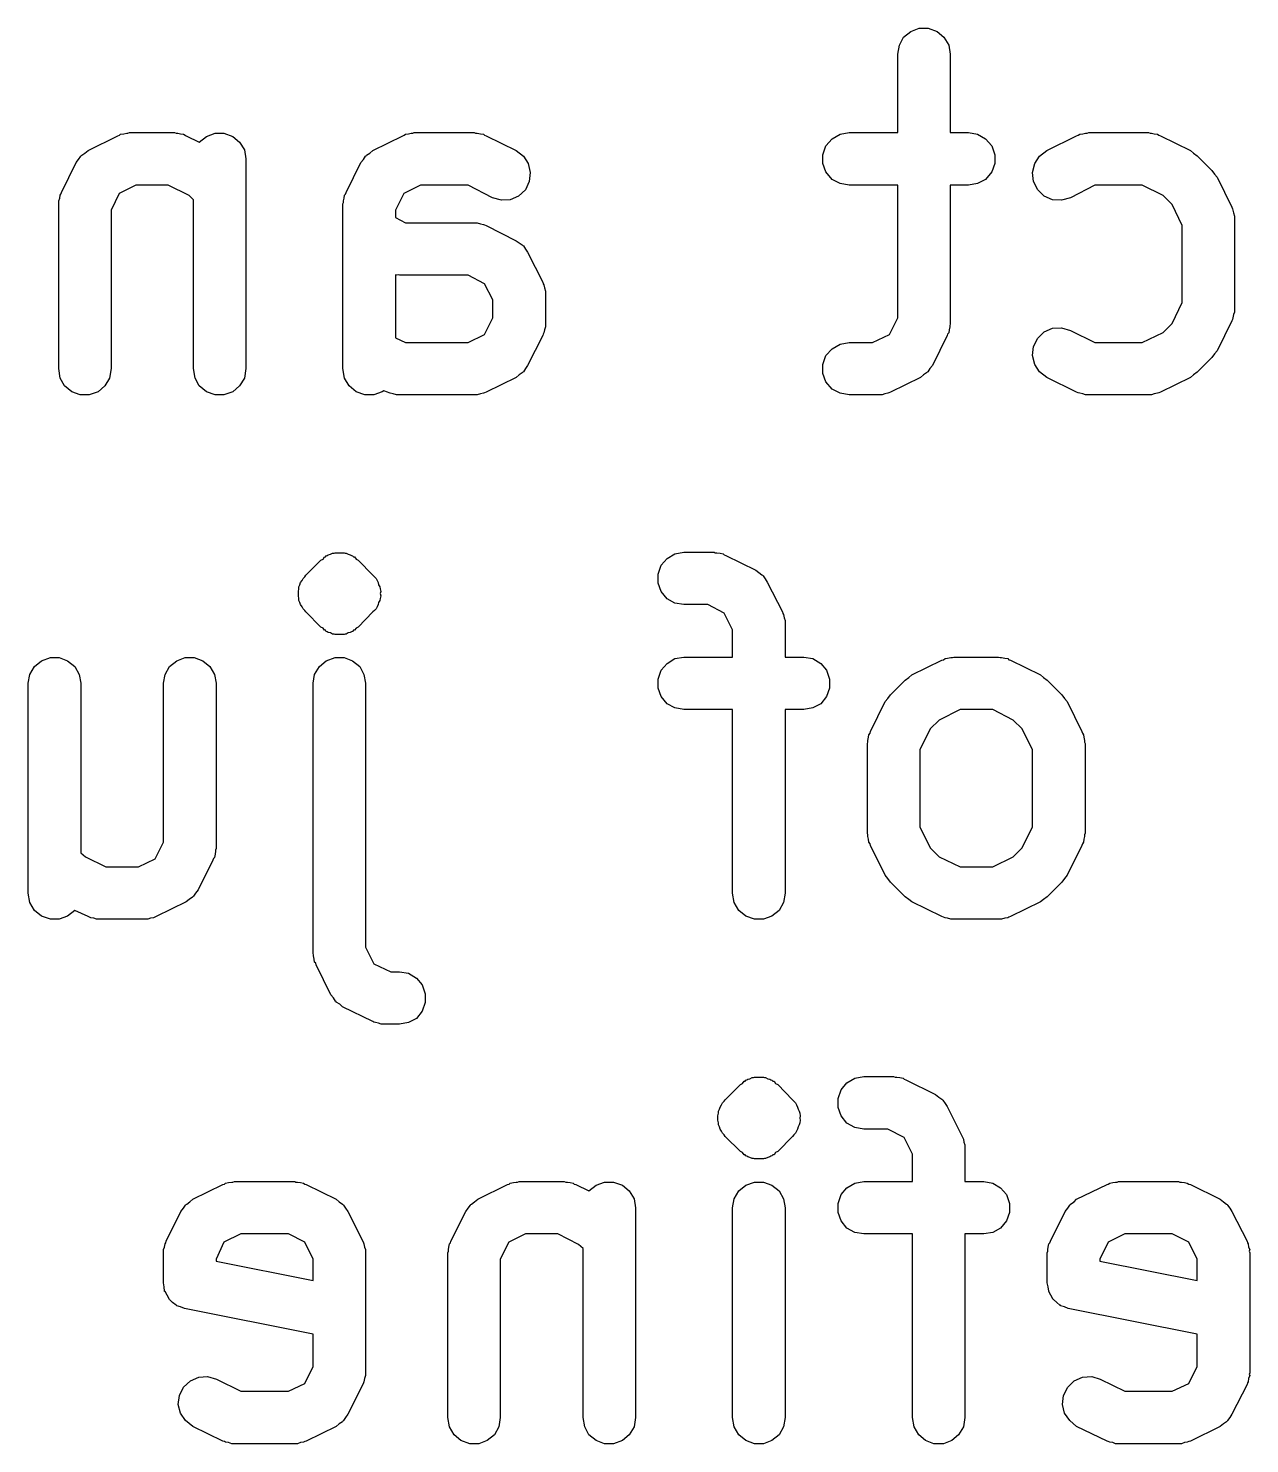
# Model space of a CAD drawing. Extents: x 105.7 to 188.1, y -135.5 to -88.6.
# Drawn here: x 181.711 to 184.04, y -116.891 to -114.192 of the extents above; entities that cross this region are included whole.
import ezdxf

# ---------------------------------------------------------------- set-up
doc = ezdxf.new("R2010")
doc.units = 0
doc.header["$MEASUREMENT"] = 0
doc.layers.add('BLACK', color=7, linetype='CONTINUOUS')

msp = doc.modelspace()

# ---------------------------------------------------------------- linework, layer by layer
at = {"layer": 'BLACK', "linetype": 'CONTINUOUS'}
for p, q in [((183.394, -114.198), (183.41, -114.192)), ((183.41, -114.192), (183.427, -114.192)), ((183.427, -114.192), (183.444, -114.198)), ((183.372, -114.224), (183.38, -114.209)), ((183.38, -114.209), (183.394, -114.198)), ((183.444, -114.198), (183.457, -114.209)), ((183.457, -114.209), (183.466, -114.224)), ((183.369, -114.241), (183.372, -114.224)), ((183.369, -114.391), (183.369, -114.241)), ((183.466, -114.224), (183.469, -114.241)), ((183.469, -114.241), (183.469, -114.391)), ((181.825, -114.425), (181.882, -114.397)), ((181.882, -114.397), (181.885, -114.396)), ((181.885, -114.396), (181.887, -114.394)), ((181.887, -114.394), (181.893, -114.393)), ((181.893, -114.393), (181.899, -114.392)), ((181.899, -114.392), (181.901, -114.392)), ((181.901, -114.392), (181.904, -114.391)), ((181.904, -114.391), (181.99, -114.391)), ((181.99, -114.391), (181.993, -114.392)), ((181.993, -114.392), (181.996, -114.392)), ((181.996, -114.392), (182.001, -114.393)), ((182.001, -114.393), (182.007, -114.394)), ((182.007, -114.394), (182.01, -114.396)), ((182.01, -114.396), (182.012, -114.397)), ((182.012, -114.397), (182.037, -114.409)), ((182.037, -114.409), (182.051, -114.398)), ((182.051, -114.398), (182.067, -114.392)), ((182.067, -114.392), (182.084, -114.392)), ((182.084, -114.392), (182.101, -114.398)), ((182.101, -114.398), (182.114, -114.409)), ((182.114, -114.409), (182.123, -114.424)), ((182.368, -114.425), (182.425, -114.397)), ((182.425, -114.397), (182.428, -114.396)), ((182.428, -114.396), (182.43, -114.394)), ((182.43, -114.394), (182.436, -114.393)), ((182.436, -114.393), (182.441, -114.392)), ((182.441, -114.392), (182.444, -114.392)), ((182.444, -114.392), (182.447, -114.391)), ((182.447, -114.391), (182.561, -114.391)), ((182.561, -114.391), (182.564, -114.392)), ((182.564, -114.392), (182.567, -114.392)), ((182.567, -114.392), (182.573, -114.393)), ((182.573, -114.393), (182.579, -114.394)), ((182.579, -114.394), (182.581, -114.396)), ((182.581, -114.396), (182.584, -114.397)), ((182.584, -114.397), (182.641, -114.425)), ((183.232, -114.416), (183.244, -114.403)), ((183.244, -114.403), (183.259, -114.394)), ((183.259, -114.394), (183.276, -114.391)), ((183.276, -114.391), (183.369, -114.391)), ((183.469, -114.391), (183.504, -114.391)), ((183.504, -114.391), (183.521, -114.394)), ((183.521, -114.394), (183.536, -114.403)), ((183.536, -114.403), (183.548, -114.416)), ((183.653, -114.425), (183.71, -114.397)), ((183.71, -114.397), (183.713, -114.396)), ((183.713, -114.396), (183.716, -114.394)), ((183.716, -114.394), (183.722, -114.393)), ((183.722, -114.393), (183.727, -114.392)), ((183.727, -114.392), (183.73, -114.392)), ((183.73, -114.392), (183.733, -114.391)), ((183.733, -114.391), (183.847, -114.391)), ((183.847, -114.391), (183.85, -114.392)), ((183.85, -114.392), (183.853, -114.392)), ((183.853, -114.392), (183.858, -114.393)), ((183.858, -114.393), (183.864, -114.394)), ((183.864, -114.394), (183.867, -114.396)), ((183.867, -114.396), (183.87, -114.397)), ((183.87, -114.397), (183.927, -114.425)), ((181.807, -114.442), (181.811, -114.436)), ((181.811, -114.436), (181.812, -114.435)), ((181.812, -114.435), (181.813, -114.434)), ((181.813, -114.434), (181.819, -114.43)), ((181.819, -114.43), (181.825, -114.425)), ((182.123, -114.424), (182.126, -114.441)), ((182.35, -114.442), (182.354, -114.436)), ((182.354, -114.436), (182.355, -114.435)), ((182.355, -114.435), (182.356, -114.434)), ((182.356, -114.434), (182.362, -114.43)), ((182.362, -114.43), (182.368, -114.425)), ((182.641, -114.425), (182.655, -114.436)), ((182.655, -114.436), (182.664, -114.45)), ((183.226, -114.433), (183.232, -114.416)), ((183.226, -114.45), (183.226, -114.433)), ((183.548, -114.416), (183.554, -114.433)), ((183.554, -114.433), (183.554, -114.45)), ((183.63, -114.45), (183.639, -114.436)), ((183.639, -114.436), (183.653, -114.425)), ((183.927, -114.425), (183.933, -114.43)), ((183.933, -114.43), (183.94, -114.435)), ((183.94, -114.435), (183.968, -114.463)), ((181.774, -114.505), (181.802, -114.448)), ((181.802, -114.448), (181.807, -114.442)), ((182.126, -114.441), (182.126, -114.841)), ((182.317, -114.505), (182.345, -114.448)), ((182.345, -114.448), (182.35, -114.442)), ((182.664, -114.45), (182.668, -114.467)), ((183.232, -114.466), (183.226, -114.45)), ((183.554, -114.45), (183.548, -114.466)), ((183.626, -114.467), (183.63, -114.45)), ((183.968, -114.463), (183.973, -114.47)), ((181.916, -114.491), (181.884, -114.507)), ((181.978, -114.491), (181.916, -114.491)), ((182.018, -114.511), (181.978, -114.491)), ((182.459, -114.491), (182.427, -114.507)), ((182.55, -114.491), (182.459, -114.491)), ((182.596, -114.515), (182.55, -114.491)), ((182.666, -114.484), (182.659, -114.5)), ((182.668, -114.467), (182.666, -114.484)), ((183.244, -114.48), (183.232, -114.466)), ((183.259, -114.488), (183.244, -114.48)), ((183.276, -114.491), (183.259, -114.488)), ((183.369, -114.491), (183.276, -114.491)), ((183.369, -114.744), (183.369, -114.491)), ((183.504, -114.491), (183.469, -114.491)), ((183.469, -114.491), (183.469, -114.756)), ((183.521, -114.488), (183.504, -114.491)), ((183.536, -114.48), (183.521, -114.488)), ((183.548, -114.466), (183.536, -114.48)), ((183.628, -114.484), (183.626, -114.467)), ((183.636, -114.5), (183.628, -114.484)), ((183.745, -114.491), (183.698, -114.515)), ((183.835, -114.491), (183.745, -114.491)), ((183.875, -114.511), (183.835, -114.491)), ((183.973, -114.47), (183.978, -114.476)), ((183.978, -114.476), (184.006, -114.533)), ((181.769, -114.521), (181.771, -114.516)), ((181.771, -114.516), (181.772, -114.51)), ((181.772, -114.51), (181.773, -114.508)), ((181.773, -114.508), (181.774, -114.505)), ((181.884, -114.507), (181.869, -114.539)), ((182.026, -114.519), (182.018, -114.511)), ((182.312, -114.521), (182.313, -114.516)), ((182.313, -114.516), (182.314, -114.51)), ((182.314, -114.51), (182.316, -114.508)), ((182.316, -114.508), (182.317, -114.505)), ((182.427, -114.507), (182.411, -114.539)), ((182.613, -114.52), (182.596, -114.515)), ((182.646, -114.512), (182.63, -114.519)), ((182.659, -114.5), (182.646, -114.512)), ((183.648, -114.512), (183.636, -114.5)), ((183.664, -114.519), (183.648, -114.512)), ((183.698, -114.515), (183.681, -114.52)), ((183.892, -114.528), (183.875, -114.511)), ((181.769, -114.524), (181.769, -114.521)), ((181.769, -114.527), (181.769, -114.524)), ((181.769, -114.841), (181.769, -114.527)), ((181.869, -114.539), (181.869, -114.841)), ((182.026, -114.841), (182.026, -114.519)), ((182.311, -114.527), (182.312, -114.524)), ((182.311, -114.841), (182.311, -114.527)), ((182.312, -114.524), (182.312, -114.521)), ((182.411, -114.539), (182.411, -114.553)), ((182.63, -114.519), (182.613, -114.52)), ((183.681, -114.52), (183.664, -114.519)), ((183.911, -114.568), (183.892, -114.528)), ((184.006, -114.533), (184.007, -114.536)), ((184.007, -114.536), (184.008, -114.539)), ((184.008, -114.539), (184.009, -114.544)), ((184.009, -114.544), (184.011, -114.55)), ((182.411, -114.553), (182.43, -114.563)), ((182.43, -114.563), (182.561, -114.563)), ((182.561, -114.563), (182.564, -114.563)), ((182.564, -114.563), (182.567, -114.563)), ((182.567, -114.563), (182.573, -114.565)), ((182.573, -114.565), (182.579, -114.566)), ((182.579, -114.566), (182.581, -114.567)), ((182.581, -114.567), (182.584, -114.568)), ((182.584, -114.568), (182.641, -114.597)), ((183.911, -114.715), (183.911, -114.568)), ((184.011, -114.55), (184.011, -114.553)), ((184.011, -114.553), (184.011, -114.556)), ((184.011, -114.556), (184.011, -114.727)), ((182.641, -114.597), (182.647, -114.601)), ((182.647, -114.601), (182.653, -114.605)), ((182.653, -114.605), (182.654, -114.606)), ((182.654, -114.606), (182.655, -114.607)), ((182.655, -114.607), (182.659, -114.613)), ((182.659, -114.613), (182.663, -114.619)), ((182.663, -114.619), (182.692, -114.676)), ((182.413, -114.663), (182.411, -114.662)), ((182.411, -114.662), (182.411, -114.782)), ((182.416, -114.662), (182.413, -114.663)), ((182.419, -114.663), (182.416, -114.662)), ((182.55, -114.663), (182.419, -114.663)), ((182.581, -114.679), (182.55, -114.663)), ((182.597, -114.71), (182.581, -114.679)), ((182.692, -114.676), (182.693, -114.679)), ((182.693, -114.679), (182.694, -114.681)), ((182.694, -114.681), (182.695, -114.687)), ((182.695, -114.687), (182.697, -114.693)), ((182.697, -114.693), (182.697, -114.696)), ((182.697, -114.696), (182.697, -114.699)), ((182.697, -114.699), (182.697, -114.756)), ((182.597, -114.744), (182.597, -114.71)), ((183.892, -114.755), (183.911, -114.715)), ((184.011, -114.733), (184.009, -114.738)), ((184.011, -114.727), (184.011, -114.73)), ((184.011, -114.73), (184.011, -114.733)), ((182.581, -114.776), (182.597, -114.744)), ((182.697, -114.761), (182.695, -114.767)), ((182.697, -114.756), (182.697, -114.759)), ((182.697, -114.759), (182.697, -114.761)), ((183.353, -114.776), (183.369, -114.744)), ((183.468, -114.761), (183.467, -114.767)), ((183.469, -114.756), (183.468, -114.759)), ((183.468, -114.759), (183.468, -114.761)), ((183.875, -114.772), (183.892, -114.755)), ((184.006, -114.75), (183.978, -114.807)), ((184.007, -114.747), (184.006, -114.75)), ((184.008, -114.744), (184.007, -114.747)), ((184.009, -114.738), (184.008, -114.744)), ((182.411, -114.782), (182.43, -114.791)), ((182.55, -114.791), (182.581, -114.776)), ((182.692, -114.778), (182.663, -114.835)), ((182.693, -114.775), (182.692, -114.778)), ((182.694, -114.773), (182.693, -114.775)), ((182.695, -114.767), (182.694, -114.773)), ((183.321, -114.791), (183.353, -114.776)), ((183.463, -114.778), (183.435, -114.835)), ((183.464, -114.775), (183.463, -114.778)), ((183.466, -114.773), (183.464, -114.775)), ((183.467, -114.767), (183.466, -114.773)), ((183.628, -114.799), (183.636, -114.783)), ((183.636, -114.783), (183.648, -114.771)), ((183.648, -114.771), (183.664, -114.764)), ((183.664, -114.764), (183.681, -114.763)), ((183.681, -114.763), (183.698, -114.768)), ((183.698, -114.768), (183.745, -114.791)), ((183.835, -114.791), (183.875, -114.772)), ((182.43, -114.791), (182.55, -114.791)), ((183.232, -114.816), (183.244, -114.803)), ((183.244, -114.803), (183.259, -114.794)), ((183.259, -114.794), (183.276, -114.791)), ((183.276, -114.791), (183.321, -114.791)), ((183.626, -114.816), (183.628, -114.799)), ((183.745, -114.791), (183.835, -114.791)), ((183.973, -114.813), (183.968, -114.82)), ((183.978, -114.807), (183.973, -114.813)), ((181.772, -114.859), (181.769, -114.841)), ((181.869, -114.841), (181.866, -114.859)), ((182.029, -114.859), (182.026, -114.841)), ((182.126, -114.841), (182.123, -114.859)), ((182.314, -114.859), (182.311, -114.841)), ((182.659, -114.841), (182.655, -114.847)), ((182.663, -114.835), (182.659, -114.841)), ((183.226, -114.833), (183.232, -114.816)), ((183.226, -114.85), (183.226, -114.833)), ((183.43, -114.841), (183.426, -114.847)), ((183.435, -114.835), (183.43, -114.841)), ((183.63, -114.833), (183.626, -114.816)), ((183.639, -114.847), (183.63, -114.833)), ((183.968, -114.82), (183.94, -114.848)), ((181.78, -114.874), (181.772, -114.859)), ((181.866, -114.859), (181.857, -114.874)), ((182.037, -114.874), (182.029, -114.859)), ((182.123, -114.859), (182.114, -114.874)), ((182.323, -114.874), (182.314, -114.859)), ((182.641, -114.858), (182.584, -114.886)), ((182.647, -114.853), (182.641, -114.858)), ((182.653, -114.849), (182.647, -114.853)), ((182.654, -114.848), (182.653, -114.849)), ((182.655, -114.847), (182.654, -114.848)), ((183.232, -114.866), (183.226, -114.85)), ((183.244, -114.88), (183.232, -114.866)), ((183.412, -114.858), (183.355, -114.886)), ((183.418, -114.853), (183.412, -114.858)), ((183.424, -114.849), (183.418, -114.853)), ((183.425, -114.848), (183.424, -114.849)), ((183.426, -114.847), (183.425, -114.848)), ((183.653, -114.858), (183.639, -114.847)), ((183.71, -114.886), (183.653, -114.858)), ((183.927, -114.858), (183.87, -114.886)), ((183.933, -114.853), (183.927, -114.858)), ((183.94, -114.848), (183.933, -114.853)), ((181.794, -114.885), (181.78, -114.874)), ((181.81, -114.891), (181.794, -114.885)), ((181.827, -114.891), (181.81, -114.891)), ((181.844, -114.885), (181.827, -114.891)), ((181.857, -114.874), (181.844, -114.885)), ((182.051, -114.885), (182.037, -114.874)), ((182.067, -114.891), (182.051, -114.885)), ((182.084, -114.891), (182.067, -114.891)), ((182.101, -114.885), (182.084, -114.891)), ((182.114, -114.874), (182.101, -114.885)), ((182.336, -114.885), (182.323, -114.874)), ((182.353, -114.891), (182.336, -114.885)), ((182.37, -114.891), (182.353, -114.891)), ((182.386, -114.885), (182.37, -114.891)), ((182.389, -114.883), (182.386, -114.885)), ((182.396, -114.886), (182.389, -114.883)), ((182.399, -114.887), (182.396, -114.886)), ((182.401, -114.888), (182.399, -114.887)), ((182.407, -114.889), (182.401, -114.888)), ((182.413, -114.891), (182.407, -114.889)), ((182.416, -114.891), (182.413, -114.891)), ((182.419, -114.891), (182.416, -114.891)), ((182.561, -114.891), (182.419, -114.891)), ((182.564, -114.891), (182.561, -114.891)), ((182.567, -114.891), (182.564, -114.891)), ((182.573, -114.889), (182.567, -114.891)), ((182.579, -114.888), (182.573, -114.889)), ((182.581, -114.887), (182.579, -114.888)), ((182.584, -114.886), (182.581, -114.887)), ((183.259, -114.888), (183.244, -114.88)), ((183.276, -114.891), (183.259, -114.888)), ((183.333, -114.891), (183.276, -114.891)), ((183.336, -114.891), (183.333, -114.891)), ((183.339, -114.891), (183.336, -114.891)), ((183.344, -114.889), (183.339, -114.891)), ((183.35, -114.888), (183.344, -114.889)), ((183.352, -114.887), (183.35, -114.888)), ((183.355, -114.886), (183.352, -114.887)), ((183.713, -114.887), (183.71, -114.886)), ((183.716, -114.888), (183.713, -114.887)), ((183.722, -114.889), (183.716, -114.888)), ((183.727, -114.891), (183.722, -114.889)), ((183.73, -114.891), (183.727, -114.891)), ((183.733, -114.891), (183.73, -114.891)), ((183.847, -114.891), (183.733, -114.891)), ((183.85, -114.891), (183.847, -114.891)), ((183.853, -114.891), (183.85, -114.891)), ((183.858, -114.889), (183.853, -114.891)), ((183.864, -114.888), (183.858, -114.889)), ((183.867, -114.887), (183.864, -114.888)), ((183.87, -114.886), (183.867, -114.887)), ((182.287, -115.195), (182.291, -115.193)), ((182.291, -115.193), (182.294, -115.193)), ((182.294, -115.193), (182.296, -115.192)), ((182.296, -115.192), (182.298, -115.192)), ((182.298, -115.192), (182.3, -115.192)), ((182.3, -115.192), (182.304, -115.192)), ((182.304, -115.192), (182.309, -115.192)), ((182.309, -115.192), (182.311, -115.192)), ((182.311, -115.192), (182.313, -115.192)), ((182.313, -115.192), (182.315, -115.193)), ((182.315, -115.193), (182.317, -115.193)), ((182.317, -115.193), (182.321, -115.195)), ((182.944, -115.194), (182.961, -115.191)), ((182.961, -115.191), (183.019, -115.191)), ((183.019, -115.191), (183.021, -115.192)), ((183.021, -115.192), (183.024, -115.192)), ((183.024, -115.192), (183.03, -115.193)), ((183.03, -115.193), (183.036, -115.194)), ((182.24, -115.235), (182.269, -115.206)), ((182.269, -115.206), (182.273, -115.204)), ((182.273, -115.204), (182.276, -115.2)), ((182.276, -115.2), (182.278, -115.2)), ((182.278, -115.2), (182.279, -115.198)), ((182.279, -115.198), (182.281, -115.197)), ((182.281, -115.197), (182.283, -115.196)), ((182.283, -115.196), (182.287, -115.195)), ((182.321, -115.195), (182.325, -115.196)), ((182.325, -115.196), (182.327, -115.197)), ((182.327, -115.197), (182.329, -115.198)), ((182.329, -115.198), (182.331, -115.2)), ((182.331, -115.2), (182.333, -115.2)), ((182.333, -115.2), (182.336, -115.204)), ((182.336, -115.204), (182.34, -115.206)), ((182.34, -115.206), (182.368, -115.235)), ((182.912, -115.233), (182.918, -115.216)), ((182.918, -115.216), (182.929, -115.203)), ((182.929, -115.203), (182.944, -115.194)), ((183.036, -115.194), (183.038, -115.196)), ((183.038, -115.196), (183.041, -115.197)), ((183.041, -115.197), (183.098, -115.225)), ((182.23, -115.249), (182.233, -115.245)), ((182.233, -115.245), (182.235, -115.241)), ((182.235, -115.241), (182.238, -115.238)), ((182.238, -115.238), (182.24, -115.235)), ((182.368, -115.235), (182.371, -115.238)), ((182.371, -115.238), (182.374, -115.241)), ((182.374, -115.241), (182.376, -115.245)), ((182.376, -115.245), (182.378, -115.249)), ((182.912, -115.25), (182.912, -115.233)), ((183.098, -115.225), (183.104, -115.23)), ((183.104, -115.23), (183.11, -115.234)), ((183.11, -115.234), (183.111, -115.235)), ((183.111, -115.235), (183.112, -115.236)), ((183.112, -115.236), (183.116, -115.242)), ((183.116, -115.242), (183.12, -115.248)), ((182.226, -115.266), (182.227, -115.261)), ((182.226, -115.27), (182.226, -115.266)), ((182.226, -115.274), (182.226, -115.27)), ((182.227, -115.279), (182.226, -115.274)), ((182.227, -115.257), (182.229, -115.253)), ((182.227, -115.261), (182.227, -115.257)), ((182.229, -115.253), (182.23, -115.249)), ((182.378, -115.249), (182.379, -115.253)), ((182.379, -115.253), (182.381, -115.257)), ((182.381, -115.257), (182.382, -115.261)), ((182.382, -115.261), (182.383, -115.266)), ((182.383, -115.266), (182.382, -115.27)), ((182.382, -115.27), (182.383, -115.274)), ((182.383, -115.274), (182.382, -115.279)), ((182.918, -115.266), (182.912, -115.25)), ((182.929, -115.28), (182.918, -115.266)), ((183.12, -115.248), (183.149, -115.305)), ((182.227, -115.283), (182.227, -115.279)), ((182.229, -115.287), (182.227, -115.283)), ((182.23, -115.291), (182.229, -115.287)), ((182.233, -115.295), (182.23, -115.291)), ((182.235, -115.299), (182.233, -115.295)), ((182.238, -115.302), (182.235, -115.299)), ((182.374, -115.299), (182.371, -115.302)), ((182.376, -115.295), (182.374, -115.299)), ((182.378, -115.291), (182.376, -115.295)), ((182.379, -115.287), (182.378, -115.291)), ((182.381, -115.283), (182.379, -115.287)), ((182.382, -115.279), (182.381, -115.283)), ((182.944, -115.288), (182.929, -115.28)), ((182.961, -115.291), (182.944, -115.288)), ((183.007, -115.291), (182.961, -115.291)), ((183.038, -115.307), (183.007, -115.291)), ((182.24, -115.305), (182.238, -115.302)), ((182.269, -115.334), (182.24, -115.305)), ((182.368, -115.305), (182.34, -115.334)), ((182.371, -115.302), (182.368, -115.305)), ((183.054, -115.339), (183.038, -115.307)), ((183.149, -115.305), (183.15, -115.308)), ((183.15, -115.308), (183.151, -115.31)), ((183.151, -115.31), (183.152, -115.316)), ((183.152, -115.316), (183.154, -115.321)), ((183.154, -115.321), (183.154, -115.324)), ((183.154, -115.324), (183.154, -115.327)), ((183.154, -115.327), (183.154, -115.391)), ((182.273, -115.336), (182.269, -115.334)), ((182.276, -115.34), (182.273, -115.336)), ((182.278, -115.34), (182.276, -115.34)), ((182.279, -115.342), (182.278, -115.34)), ((182.281, -115.343), (182.279, -115.342)), ((182.283, -115.344), (182.281, -115.343)), ((182.287, -115.345), (182.283, -115.344)), ((182.291, -115.347), (182.287, -115.345)), ((182.294, -115.347), (182.291, -115.347)), ((182.296, -115.348), (182.294, -115.347)), ((182.298, -115.348), (182.296, -115.348)), ((182.3, -115.348), (182.298, -115.348)), ((182.304, -115.348), (182.3, -115.348)), ((182.309, -115.348), (182.304, -115.348)), ((182.311, -115.348), (182.309, -115.348)), ((182.313, -115.348), (182.311, -115.348)), ((182.315, -115.347), (182.313, -115.348)), ((182.317, -115.347), (182.315, -115.347)), ((182.321, -115.345), (182.317, -115.347)), ((182.325, -115.344), (182.321, -115.345)), ((182.327, -115.343), (182.325, -115.344)), ((182.329, -115.342), (182.327, -115.343)), ((182.331, -115.34), (182.329, -115.342)), ((182.333, -115.34), (182.331, -115.34)), ((182.336, -115.336), (182.333, -115.34)), ((182.34, -115.334), (182.336, -115.336)), ((183.054, -115.391), (183.054, -115.339)), ((181.714, -115.424), (181.723, -115.409)), ((181.723, -115.409), (181.736, -115.398)), ((181.736, -115.398), (181.753, -115.392)), ((181.753, -115.392), (181.77, -115.392)), ((181.77, -115.392), (181.786, -115.398)), ((181.786, -115.398), (181.8, -115.409)), ((181.8, -115.409), (181.808, -115.424)), ((181.972, -115.424), (181.98, -115.409)), ((181.98, -115.409), (181.994, -115.398)), ((181.994, -115.398), (182.01, -115.392)), ((182.01, -115.392), (182.027, -115.392)), ((182.027, -115.392), (182.044, -115.398)), ((182.044, -115.398), (182.057, -115.409)), ((182.057, -115.409), (182.066, -115.424)), ((182.257, -115.424), (182.266, -115.409)), ((182.266, -115.409), (182.279, -115.398)), ((182.279, -115.398), (182.296, -115.392)), ((182.296, -115.392), (182.313, -115.392)), ((182.313, -115.392), (182.329, -115.398)), ((182.329, -115.398), (182.343, -115.409)), ((182.343, -115.409), (182.351, -115.424)), ((182.918, -115.416), (182.929, -115.403)), ((182.929, -115.403), (182.944, -115.394)), ((182.944, -115.394), (182.961, -115.391)), ((182.961, -115.391), (183.054, -115.391)), ((183.154, -115.391), (183.19, -115.391)), ((183.19, -115.391), (183.207, -115.394)), ((183.207, -115.394), (183.222, -115.403)), ((183.222, -115.403), (183.233, -115.416)), ((183.396, -115.425), (183.453, -115.397)), ((183.453, -115.397), (183.456, -115.396)), ((183.456, -115.396), (183.459, -115.394)), ((183.459, -115.394), (183.464, -115.393)), ((183.464, -115.393), (183.47, -115.392)), ((183.47, -115.392), (183.473, -115.392)), ((183.473, -115.392), (183.476, -115.391)), ((183.476, -115.391), (183.561, -115.391)), ((183.561, -115.391), (183.564, -115.392)), ((183.564, -115.392), (183.567, -115.392)), ((183.567, -115.392), (183.573, -115.393)), ((183.573, -115.393), (183.579, -115.394)), ((183.579, -115.394), (183.581, -115.396)), ((183.581, -115.396), (183.584, -115.397)), ((183.584, -115.397), (183.641, -115.425)), ((181.711, -115.441), (181.714, -115.424)), ((181.808, -115.424), (181.811, -115.441)), ((181.969, -115.441), (181.972, -115.424)), ((182.066, -115.424), (182.069, -115.441)), ((182.254, -115.441), (182.257, -115.424)), ((182.351, -115.424), (182.354, -115.441)), ((182.912, -115.433), (182.918, -115.416)), ((182.912, -115.45), (182.912, -115.433)), ((183.233, -115.416), (183.239, -115.433)), ((183.239, -115.433), (183.239, -115.45)), ((183.355, -115.463), (183.383, -115.435)), ((183.383, -115.435), (183.39, -115.43)), ((183.39, -115.43), (183.396, -115.425)), ((183.641, -115.425), (183.647, -115.43)), ((183.647, -115.43), (183.654, -115.435)), ((183.654, -115.435), (183.682, -115.463)), ((181.711, -115.841), (181.711, -115.441)), ((181.811, -115.441), (181.811, -115.764)), ((181.969, -115.744), (181.969, -115.441)), ((182.069, -115.441), (182.069, -115.756)), ((182.254, -115.956), (182.254, -115.441)), ((182.354, -115.441), (182.354, -115.944)), ((182.918, -115.466), (182.912, -115.45)), ((183.239, -115.45), (183.233, -115.466)), ((183.35, -115.47), (183.355, -115.463)), ((183.682, -115.463), (183.687, -115.47)), ((182.929, -115.48), (182.918, -115.466)), ((182.944, -115.488), (182.929, -115.48)), ((182.961, -115.491), (182.944, -115.488)), ((183.207, -115.488), (183.19, -115.491)), ((183.222, -115.48), (183.207, -115.488)), ((183.233, -115.466), (183.222, -115.48)), ((183.317, -115.533), (183.345, -115.476)), ((183.345, -115.476), (183.35, -115.47)), ((183.687, -115.47), (183.692, -115.476)), ((183.692, -115.476), (183.72, -115.533)), ((183.054, -115.491), (182.961, -115.491)), ((183.054, -115.841), (183.054, -115.491)), ((183.19, -115.491), (183.154, -115.491)), ((183.154, -115.491), (183.154, -115.841)), ((183.448, -115.511), (183.431, -115.528)), ((183.488, -115.491), (183.448, -115.511)), ((183.55, -115.491), (183.488, -115.491)), ((183.589, -115.511), (183.55, -115.491)), ((183.606, -115.528), (183.589, -115.511)), ((183.312, -115.55), (183.313, -115.544)), ((183.313, -115.544), (183.314, -115.539)), ((183.314, -115.539), (183.316, -115.536)), ((183.316, -115.536), (183.317, -115.533)), ((183.431, -115.528), (183.411, -115.568)), ((183.626, -115.568), (183.606, -115.528)), ((183.72, -115.533), (183.721, -115.536)), ((183.721, -115.536), (183.723, -115.539)), ((183.723, -115.539), (183.724, -115.544)), ((183.724, -115.544), (183.725, -115.55)), ((183.311, -115.556), (183.312, -115.553)), ((183.311, -115.727), (183.311, -115.556)), ((183.312, -115.553), (183.312, -115.55)), ((183.411, -115.568), (183.411, -115.715)), ((183.626, -115.715), (183.626, -115.568)), ((183.725, -115.55), (183.725, -115.553)), ((183.725, -115.553), (183.726, -115.556)), ((183.726, -115.556), (183.726, -115.727)), ((183.312, -115.73), (183.311, -115.727)), ((183.312, -115.733), (183.312, -115.73)), ((183.313, -115.738), (183.312, -115.733)), ((183.411, -115.715), (183.431, -115.755)), ((183.606, -115.755), (183.626, -115.715)), ((183.725, -115.733), (183.724, -115.738)), ((183.726, -115.727), (183.725, -115.73)), ((183.725, -115.73), (183.725, -115.733)), ((181.953, -115.776), (181.969, -115.744)), ((182.069, -115.756), (182.068, -115.759)), ((182.068, -115.759), (182.068, -115.761)), ((183.314, -115.744), (183.313, -115.738)), ((183.316, -115.747), (183.314, -115.744)), ((183.317, -115.75), (183.316, -115.747)), ((183.345, -115.807), (183.317, -115.75)), ((183.431, -115.755), (183.448, -115.772)), ((183.589, -115.772), (183.606, -115.755)), ((183.72, -115.75), (183.692, -115.807)), ((183.721, -115.747), (183.72, -115.75)), ((183.723, -115.744), (183.721, -115.747)), ((183.724, -115.738), (183.723, -115.744)), ((181.811, -115.764), (181.82, -115.772)), ((181.82, -115.772), (181.859, -115.791)), ((181.921, -115.791), (181.953, -115.776)), ((182.063, -115.778), (182.035, -115.835)), ((182.064, -115.775), (182.063, -115.778)), ((182.066, -115.773), (182.064, -115.775)), ((182.067, -115.767), (182.066, -115.773)), ((182.068, -115.761), (182.067, -115.767)), ((183.448, -115.772), (183.488, -115.791)), ((183.55, -115.791), (183.589, -115.772)), ((181.859, -115.791), (181.921, -115.791)), ((183.35, -115.813), (183.345, -115.807)), ((183.355, -115.82), (183.35, -115.813)), ((183.488, -115.791), (183.55, -115.791)), ((183.687, -115.813), (183.682, -115.82)), ((183.692, -115.807), (183.687, -115.813)), ((181.714, -115.859), (181.711, -115.841)), ((182.03, -115.841), (182.026, -115.847)), ((182.035, -115.835), (182.03, -115.841)), ((183.057, -115.859), (183.054, -115.841)), ((183.154, -115.841), (183.151, -115.859)), ((183.383, -115.848), (183.355, -115.82)), ((183.682, -115.82), (183.654, -115.848)), ((181.723, -115.874), (181.714, -115.859)), ((182.012, -115.858), (181.955, -115.886)), ((182.018, -115.853), (182.012, -115.858)), ((182.024, -115.849), (182.018, -115.853)), ((182.025, -115.848), (182.024, -115.849)), ((182.026, -115.847), (182.025, -115.848)), ((183.066, -115.874), (183.057, -115.859)), ((183.151, -115.859), (183.143, -115.874)), ((183.39, -115.853), (183.383, -115.848)), ((183.396, -115.858), (183.39, -115.853)), ((183.453, -115.886), (183.396, -115.858)), ((183.641, -115.858), (183.584, -115.886)), ((183.647, -115.853), (183.641, -115.858)), ((183.654, -115.848), (183.647, -115.853)), ((181.736, -115.885), (181.723, -115.874)), ((181.753, -115.891), (181.736, -115.885)), ((181.77, -115.891), (181.753, -115.891)), ((181.786, -115.885), (181.77, -115.891)), ((181.8, -115.874), (181.786, -115.885)), ((181.825, -115.886), (181.8, -115.874)), ((181.828, -115.887), (181.825, -115.886)), ((181.83, -115.888), (181.828, -115.887)), ((181.836, -115.889), (181.83, -115.888)), ((181.841, -115.891), (181.836, -115.889)), ((181.844, -115.891), (181.841, -115.891)), ((181.847, -115.891), (181.844, -115.891)), ((181.933, -115.891), (181.847, -115.891)), ((181.936, -115.891), (181.933, -115.891)), ((181.939, -115.891), (181.936, -115.891)), ((181.944, -115.889), (181.939, -115.891)), ((181.95, -115.888), (181.944, -115.889)), ((181.952, -115.887), (181.95, -115.888)), ((181.955, -115.886), (181.952, -115.887)), ((183.079, -115.885), (183.066, -115.874)), ((183.096, -115.891), (183.079, -115.885)), ((183.113, -115.891), (183.096, -115.891)), ((183.129, -115.885), (183.113, -115.891)), ((183.143, -115.874), (183.129, -115.885)), ((183.456, -115.887), (183.453, -115.886)), ((183.459, -115.888), (183.456, -115.887)), ((183.464, -115.889), (183.459, -115.888)), ((183.47, -115.891), (183.464, -115.889)), ((183.473, -115.891), (183.47, -115.891)), ((183.476, -115.891), (183.473, -115.891)), ((183.561, -115.891), (183.476, -115.891)), ((183.564, -115.891), (183.561, -115.891)), ((183.567, -115.891), (183.564, -115.891)), ((183.573, -115.889), (183.567, -115.891)), ((183.579, -115.888), (183.573, -115.889)), ((183.581, -115.887), (183.579, -115.888)), ((183.584, -115.886), (183.581, -115.887)), ((182.354, -115.944), (182.37, -115.976)), ((182.255, -115.959), (182.254, -115.956)), ((182.255, -115.961), (182.255, -115.959)), ((182.256, -115.967), (182.255, -115.961)), ((182.257, -115.973), (182.256, -115.967)), ((182.259, -115.975), (182.257, -115.973)), ((182.26, -115.978), (182.259, -115.975)), ((182.37, -115.976), (182.402, -115.991)), ((182.288, -116.035), (182.26, -115.978)), ((182.402, -115.991), (182.419, -115.991)), ((182.419, -115.991), (182.436, -115.994)), ((182.436, -115.994), (182.451, -116.003)), ((182.451, -116.003), (182.462, -116.016)), ((182.462, -116.016), (182.468, -116.033)), ((182.293, -116.041), (182.288, -116.035)), ((182.297, -116.047), (182.293, -116.041)), ((182.298, -116.048), (182.297, -116.047)), ((182.298, -116.049), (182.298, -116.048)), ((182.305, -116.053), (182.298, -116.049)), ((182.31, -116.058), (182.305, -116.053)), ((182.468, -116.05), (182.462, -116.066)), ((182.468, -116.033), (182.468, -116.05)), ((182.368, -116.086), (182.31, -116.058)), ((182.451, -116.08), (182.436, -116.088)), ((182.462, -116.066), (182.451, -116.08)), ((182.37, -116.087), (182.368, -116.086)), ((182.373, -116.088), (182.37, -116.087)), ((182.379, -116.089), (182.373, -116.088)), ((182.384, -116.091), (182.379, -116.089)), ((182.387, -116.091), (182.384, -116.091)), ((182.39, -116.091), (182.387, -116.091)), ((182.419, -116.091), (182.39, -116.091)), ((182.436, -116.088), (182.419, -116.091)), ((183.287, -116.194), (183.304, -116.191)), ((183.304, -116.191), (183.361, -116.191)), ((183.361, -116.191), (183.364, -116.192)), ((183.04, -116.235), (183.069, -116.206)), ((183.069, -116.206), (183.073, -116.204)), ((183.073, -116.204), (183.076, -116.2)), ((183.076, -116.2), (183.078, -116.2)), ((183.078, -116.2), (183.079, -116.198)), ((183.079, -116.198), (183.081, -116.197)), ((183.081, -116.197), (183.083, -116.196)), ((183.083, -116.196), (183.087, -116.195)), ((183.087, -116.195), (183.091, -116.193)), ((183.091, -116.193), (183.094, -116.193)), ((183.094, -116.193), (183.096, -116.192)), ((183.096, -116.192), (183.098, -116.192)), ((183.098, -116.192), (183.1, -116.192)), ((183.1, -116.192), (183.104, -116.192)), ((183.104, -116.192), (183.109, -116.192)), ((183.109, -116.192), (183.111, -116.192)), ((183.111, -116.192), (183.113, -116.192)), ((183.113, -116.192), (183.115, -116.193)), ((183.115, -116.193), (183.117, -116.193)), ((183.117, -116.193), (183.121, -116.195)), ((183.121, -116.195), (183.125, -116.196)), ((183.125, -116.196), (183.127, -116.197)), ((183.127, -116.197), (183.129, -116.198)), ((183.129, -116.198), (183.131, -116.2)), ((183.131, -116.2), (183.133, -116.2)), ((183.133, -116.2), (183.136, -116.204)), ((183.136, -116.204), (183.14, -116.206)), ((183.14, -116.206), (183.168, -116.235)), ((183.255, -116.233), (183.261, -116.216)), ((183.261, -116.216), (183.272, -116.203)), ((183.272, -116.203), (183.287, -116.194)), ((183.364, -116.192), (183.367, -116.192)), ((183.367, -116.192), (183.373, -116.193)), ((183.373, -116.193), (183.379, -116.194)), ((183.379, -116.194), (183.381, -116.196)), ((183.381, -116.196), (183.384, -116.197)), ((183.384, -116.197), (183.441, -116.225)), ((183.03, -116.249), (183.033, -116.245)), ((183.033, -116.245), (183.035, -116.241)), ((183.035, -116.241), (183.038, -116.238)), ((183.038, -116.238), (183.04, -116.235)), ((183.168, -116.235), (183.171, -116.238)), ((183.171, -116.238), (183.174, -116.241)), ((183.174, -116.241), (183.176, -116.245)), ((183.176, -116.245), (183.178, -116.249)), ((183.255, -116.25), (183.255, -116.233)), ((183.441, -116.225), (183.447, -116.23)), ((183.447, -116.23), (183.453, -116.234)), ((183.453, -116.234), (183.454, -116.235)), ((183.454, -116.235), (183.455, -116.236)), ((183.455, -116.236), (183.459, -116.242)), ((183.459, -116.242), (183.463, -116.248)), ((183.026, -116.266), (183.027, -116.261)), ((183.026, -116.27), (183.026, -116.266)), ((183.026, -116.274), (183.026, -116.27)), ((183.027, -116.257), (183.029, -116.253)), ((183.027, -116.261), (183.027, -116.257)), ((183.029, -116.253), (183.03, -116.249)), ((183.178, -116.249), (183.179, -116.253)), ((183.179, -116.253), (183.181, -116.257)), ((183.181, -116.257), (183.182, -116.261)), ((183.182, -116.261), (183.183, -116.266)), ((183.183, -116.266), (183.182, -116.27)), ((183.182, -116.27), (183.183, -116.274)), ((183.261, -116.266), (183.255, -116.25)), ((183.272, -116.28), (183.261, -116.266)), ((183.463, -116.248), (183.492, -116.305)), ((183.027, -116.279), (183.026, -116.274)), ((183.027, -116.283), (183.027, -116.279)), ((183.029, -116.287), (183.027, -116.283)), ((183.03, -116.291), (183.029, -116.287)), ((183.033, -116.295), (183.03, -116.291)), ((183.035, -116.299), (183.033, -116.295)), ((183.038, -116.302), (183.035, -116.299)), ((183.174, -116.299), (183.171, -116.302)), ((183.176, -116.295), (183.174, -116.299)), ((183.178, -116.291), (183.176, -116.295)), ((183.179, -116.287), (183.178, -116.291)), ((183.181, -116.283), (183.179, -116.287)), ((183.182, -116.279), (183.181, -116.283)), ((183.183, -116.274), (183.182, -116.279)), ((183.287, -116.288), (183.272, -116.28)), ((183.304, -116.291), (183.287, -116.288)), ((183.35, -116.291), (183.304, -116.291)), ((183.381, -116.307), (183.35, -116.291)), ((183.04, -116.305), (183.038, -116.302)), ((183.069, -116.334), (183.04, -116.305)), ((183.168, -116.305), (183.14, -116.334)), ((183.171, -116.302), (183.168, -116.305)), ((183.397, -116.339), (183.381, -116.307)), ((183.492, -116.305), (183.493, -116.308)), ((183.493, -116.308), (183.494, -116.31)), ((183.494, -116.31), (183.495, -116.316)), ((183.495, -116.316), (183.497, -116.321)), ((183.497, -116.321), (183.497, -116.324)), ((183.497, -116.324), (183.497, -116.327)), ((183.073, -116.336), (183.069, -116.334)), ((183.076, -116.34), (183.073, -116.336)), ((183.078, -116.34), (183.076, -116.34)), ((183.079, -116.342), (183.078, -116.34)), ((183.081, -116.343), (183.079, -116.342)), ((183.083, -116.344), (183.081, -116.343)), ((183.087, -116.345), (183.083, -116.344)), ((183.091, -116.347), (183.087, -116.345)), ((183.094, -116.347), (183.091, -116.347)), ((183.096, -116.348), (183.094, -116.347)), ((183.098, -116.348), (183.096, -116.348)), ((183.1, -116.348), (183.098, -116.348)), ((183.104, -116.348), (183.1, -116.348)), ((183.109, -116.348), (183.104, -116.348)), ((183.111, -116.348), (183.109, -116.348)), ((183.113, -116.348), (183.111, -116.348)), ((183.115, -116.347), (183.113, -116.348)), ((183.117, -116.347), (183.115, -116.347)), ((183.121, -116.345), (183.117, -116.347)), ((183.125, -116.344), (183.121, -116.345)), ((183.127, -116.343), (183.125, -116.344)), ((183.129, -116.342), (183.127, -116.343)), ((183.131, -116.34), (183.129, -116.342)), ((183.133, -116.34), (183.131, -116.34)), ((183.136, -116.336), (183.133, -116.34)), ((183.14, -116.334), (183.136, -116.336)), ((183.397, -116.391), (183.397, -116.339)), ((183.497, -116.327), (183.497, -116.391)), ((182.025, -116.425), (182.082, -116.397)), ((182.082, -116.397), (182.085, -116.396)), ((182.085, -116.396), (182.087, -116.394)), ((182.087, -116.394), (182.093, -116.393)), ((182.093, -116.393), (182.099, -116.392)), ((182.099, -116.392), (182.101, -116.392)), ((182.101, -116.392), (182.104, -116.391)), ((182.104, -116.391), (182.219, -116.391)), ((182.219, -116.391), (182.221, -116.392)), ((182.221, -116.392), (182.224, -116.392)), ((182.224, -116.392), (182.23, -116.393)), ((182.23, -116.393), (182.236, -116.394)), ((182.236, -116.394), (182.238, -116.396)), ((182.238, -116.396), (182.241, -116.397)), ((182.241, -116.397), (182.298, -116.425)), ((182.568, -116.425), (182.625, -116.397)), ((182.625, -116.397), (182.628, -116.396)), ((182.628, -116.396), (182.63, -116.394)), ((182.63, -116.394), (182.636, -116.393)), ((182.636, -116.393), (182.641, -116.392)), ((182.641, -116.392), (182.644, -116.392)), ((182.644, -116.392), (182.647, -116.391)), ((182.647, -116.391), (182.733, -116.391)), ((182.733, -116.391), (182.736, -116.392)), ((182.736, -116.392), (182.739, -116.392)), ((182.739, -116.392), (182.744, -116.393)), ((182.744, -116.393), (182.75, -116.394)), ((182.75, -116.394), (182.752, -116.396)), ((182.752, -116.396), (182.755, -116.397)), ((182.755, -116.397), (182.78, -116.409)), ((182.78, -116.409), (182.794, -116.398)), ((182.794, -116.398), (182.81, -116.392)), ((182.81, -116.392), (182.827, -116.392)), ((182.827, -116.392), (182.844, -116.398)), ((182.844, -116.398), (182.857, -116.409)), ((183.066, -116.409), (183.079, -116.398)), ((183.079, -116.398), (183.096, -116.392)), ((183.096, -116.392), (183.113, -116.392)), ((183.113, -116.392), (183.129, -116.398)), ((183.129, -116.398), (183.143, -116.409)), ((183.261, -116.416), (183.272, -116.403)), ((183.272, -116.403), (183.287, -116.394)), ((183.287, -116.394), (183.304, -116.391)), ((183.304, -116.391), (183.397, -116.391)), ((183.497, -116.391), (183.533, -116.391)), ((183.533, -116.391), (183.55, -116.394)), ((183.55, -116.394), (183.565, -116.403)), ((183.565, -116.403), (183.576, -116.416)), ((183.71, -116.425), (183.768, -116.397)), ((183.768, -116.397), (183.77, -116.396)), ((183.77, -116.396), (183.773, -116.394)), ((183.773, -116.394), (183.779, -116.393)), ((183.779, -116.393), (183.784, -116.392)), ((183.784, -116.392), (183.787, -116.392)), ((183.787, -116.392), (183.79, -116.391)), ((183.79, -116.391), (183.904, -116.391)), ((183.904, -116.391), (183.907, -116.392)), ((183.907, -116.392), (183.91, -116.392)), ((183.91, -116.392), (183.916, -116.393)), ((183.916, -116.393), (183.921, -116.394)), ((183.921, -116.394), (183.924, -116.396)), ((183.924, -116.396), (183.927, -116.397)), ((183.927, -116.397), (183.984, -116.425)), ((182.012, -116.435), (182.013, -116.434)), ((182.013, -116.434), (182.019, -116.43)), ((182.019, -116.43), (182.025, -116.425)), ((182.298, -116.425), (182.304, -116.43)), ((182.304, -116.43), (182.31, -116.434)), ((182.31, -116.434), (182.311, -116.435)), ((182.555, -116.435), (182.556, -116.434)), ((182.556, -116.434), (182.562, -116.43)), ((182.562, -116.43), (182.568, -116.425)), ((182.857, -116.409), (182.866, -116.424)), ((182.866, -116.424), (182.869, -116.441)), ((183.054, -116.441), (183.057, -116.424)), ((183.057, -116.424), (183.066, -116.409)), ((183.143, -116.409), (183.151, -116.424)), ((183.151, -116.424), (183.154, -116.441)), ((183.255, -116.433), (183.261, -116.416)), ((183.255, -116.45), (183.255, -116.433)), ((183.576, -116.416), (183.582, -116.433)), ((183.582, -116.433), (183.582, -116.45)), ((183.698, -116.434), (183.705, -116.43)), ((183.698, -116.435), (183.698, -116.434)), ((183.705, -116.43), (183.71, -116.425)), ((183.984, -116.425), (183.99, -116.43)), ((183.99, -116.43), (183.996, -116.434)), ((183.996, -116.434), (183.997, -116.435)), ((181.974, -116.505), (182.002, -116.448)), ((182.002, -116.448), (182.007, -116.442)), ((182.007, -116.442), (182.011, -116.436)), ((182.011, -116.436), (182.012, -116.435)), ((182.311, -116.435), (182.312, -116.436)), ((182.312, -116.436), (182.316, -116.442)), ((182.316, -116.442), (182.32, -116.448)), ((182.32, -116.448), (182.349, -116.505)), ((182.517, -116.505), (182.545, -116.448)), ((182.545, -116.448), (182.55, -116.442)), ((182.55, -116.442), (182.554, -116.436)), ((182.554, -116.436), (182.555, -116.435)), ((182.869, -116.441), (182.869, -116.841)), ((183.054, -116.841), (183.054, -116.441)), ((183.154, -116.441), (183.154, -116.841)), ((183.261, -116.466), (183.255, -116.45)), ((183.582, -116.45), (183.576, -116.466)), ((183.66, -116.505), (183.688, -116.448)), ((183.688, -116.448), (183.693, -116.442)), ((183.693, -116.442), (183.697, -116.436)), ((183.697, -116.436), (183.698, -116.435)), ((183.997, -116.435), (183.998, -116.436)), ((183.998, -116.436), (184.002, -116.442)), ((184.002, -116.442), (184.006, -116.448)), ((184.006, -116.448), (184.035, -116.505)), ((183.272, -116.48), (183.261, -116.466)), ((183.287, -116.488), (183.272, -116.48)), ((183.304, -116.491), (183.287, -116.488)), ((183.55, -116.488), (183.533, -116.491)), ((183.565, -116.48), (183.55, -116.488)), ((183.576, -116.466), (183.565, -116.48)), ((181.971, -116.516), (181.972, -116.51)), ((181.972, -116.51), (181.973, -116.508)), ((181.973, -116.508), (181.974, -116.505)), ((182.084, -116.507), (182.069, -116.539)), ((182.116, -116.491), (182.084, -116.507)), ((182.207, -116.491), (182.116, -116.491)), ((182.238, -116.507), (182.207, -116.491)), ((182.254, -116.539), (182.238, -116.507)), ((182.349, -116.505), (182.35, -116.508)), ((182.35, -116.508), (182.351, -116.51)), ((182.351, -116.51), (182.352, -116.516)), ((182.513, -116.516), (182.514, -116.51)), ((182.514, -116.51), (182.516, -116.508)), ((182.516, -116.508), (182.517, -116.505)), ((182.627, -116.507), (182.611, -116.539)), ((182.659, -116.491), (182.627, -116.507)), ((182.721, -116.491), (182.659, -116.491)), ((182.76, -116.511), (182.721, -116.491)), ((182.769, -116.519), (182.76, -116.511)), ((183.397, -116.491), (183.304, -116.491)), ((183.397, -116.841), (183.397, -116.491)), ((183.533, -116.491), (183.497, -116.491)), ((183.497, -116.491), (183.497, -116.841)), ((183.656, -116.516), (183.657, -116.51)), ((183.657, -116.51), (183.659, -116.508)), ((183.659, -116.508), (183.66, -116.505)), ((183.77, -116.507), (183.754, -116.539)), ((183.802, -116.491), (183.77, -116.507)), ((183.892, -116.491), (183.802, -116.491)), ((183.924, -116.507), (183.892, -116.491)), ((183.94, -116.539), (183.924, -116.507)), ((184.035, -116.505), (184.036, -116.508)), ((184.036, -116.508), (184.037, -116.51)), ((184.037, -116.51), (184.038, -116.516)), ((181.969, -116.521), (181.971, -116.516)), ((181.969, -116.524), (181.969, -116.521)), ((181.969, -116.527), (181.969, -116.524)), ((181.969, -116.584), (181.969, -116.527)), ((182.069, -116.539), (182.069, -116.543)), ((182.254, -116.58), (182.254, -116.539)), ((182.352, -116.516), (182.354, -116.521)), ((182.354, -116.521), (182.354, -116.524)), ((182.354, -116.524), (182.354, -116.527)), ((182.354, -116.527), (182.354, -116.756)), ((182.511, -116.527), (182.512, -116.524)), ((182.511, -116.841), (182.511, -116.527)), ((182.512, -116.521), (182.513, -116.516)), ((182.512, -116.524), (182.512, -116.521)), ((182.611, -116.539), (182.611, -116.841)), ((182.769, -116.841), (182.769, -116.519)), ((183.654, -116.527), (183.655, -116.524)), ((183.654, -116.584), (183.654, -116.527)), ((183.655, -116.521), (183.656, -116.516)), ((183.655, -116.524), (183.655, -116.521)), ((183.754, -116.539), (183.754, -116.543)), ((183.94, -116.58), (183.94, -116.539)), ((184.038, -116.516), (184.04, -116.521)), ((184.04, -116.521), (184.039, -116.524)), ((184.039, -116.524), (184.04, -116.527)), ((184.04, -116.527), (184.04, -116.756)), ((182.069, -116.543), (182.254, -116.58)), ((183.754, -116.543), (183.94, -116.58)), ((181.97, -116.592), (181.969, -116.584)), ((181.971, -116.6), (181.97, -116.592)), ((183.656, -116.592), (183.654, -116.584)), ((183.657, -116.6), (183.656, -116.592)), ((181.971, -116.601), (181.971, -116.6)), ((181.972, -116.601), (181.971, -116.601)), ((181.976, -116.608), (181.972, -116.601)), ((181.98, -116.616), (181.976, -116.608)), ((181.986, -116.622), (181.98, -116.616)), ((181.98, -116.616), (181.98, -116.616)), ((181.98, -116.616), (181.98, -116.616)), ((181.993, -116.627), (181.986, -116.622)), ((183.657, -116.601), (183.657, -116.6)), ((183.661, -116.608), (183.657, -116.601)), ((183.657, -116.601), (183.657, -116.601)), ((183.665, -116.616), (183.661, -116.608)), ((183.666, -116.616), (183.665, -116.616)), ((183.672, -116.622), (183.666, -116.616)), ((183.666, -116.616), (183.666, -116.616)), ((183.678, -116.627), (183.672, -116.622)), ((181.994, -116.628), (181.993, -116.627)), ((181.993, -116.627), (181.993, -116.627)), ((182.001, -116.63), (181.994, -116.628)), ((182.009, -116.633), (182.001, -116.63)), ((182.254, -116.682), (182.009, -116.633)), ((183.679, -116.627), (183.678, -116.627)), ((183.679, -116.628), (183.679, -116.627)), ((183.687, -116.63), (183.679, -116.628)), ((183.694, -116.633), (183.687, -116.63)), ((183.94, -116.682), (183.694, -116.633)), ((182.254, -116.744), (182.254, -116.682)), ((183.94, -116.744), (183.94, -116.682)), ((182.238, -116.776), (182.254, -116.744)), ((182.354, -116.756), (182.354, -116.759)), ((183.924, -116.776), (183.94, -116.744)), ((184.04, -116.756), (184.039, -116.759)), ((181.999, -116.799), (182.007, -116.783)), ((182.007, -116.783), (182.02, -116.771)), ((182.02, -116.771), (182.036, -116.764)), ((182.036, -116.764), (182.053, -116.763)), ((182.053, -116.763), (182.07, -116.768)), ((182.07, -116.768), (182.116, -116.791)), ((182.207, -116.791), (182.238, -116.776)), ((182.349, -116.778), (182.32, -116.835)), ((182.35, -116.775), (182.349, -116.778)), ((182.351, -116.773), (182.35, -116.775)), ((182.352, -116.767), (182.351, -116.773)), ((182.354, -116.761), (182.352, -116.767)), ((182.354, -116.759), (182.354, -116.761)), ((183.685, -116.799), (183.693, -116.783)), ((183.693, -116.783), (183.705, -116.771)), ((183.705, -116.771), (183.721, -116.764)), ((183.721, -116.764), (183.739, -116.763)), ((183.739, -116.763), (183.755, -116.768)), ((183.755, -116.768), (183.802, -116.791)), ((183.892, -116.791), (183.924, -116.776)), ((184.035, -116.778), (184.006, -116.835)), ((184.036, -116.775), (184.035, -116.778)), ((184.037, -116.773), (184.036, -116.775)), ((184.038, -116.767), (184.037, -116.773)), ((184.04, -116.761), (184.038, -116.767)), ((184.039, -116.759), (184.04, -116.761)), ((181.997, -116.816), (181.999, -116.799)), ((182.116, -116.791), (182.207, -116.791)), ((183.683, -116.816), (183.685, -116.799)), ((183.802, -116.791), (183.892, -116.791)), ((182.001, -116.833), (181.997, -116.816)), ((182.011, -116.847), (182.001, -116.833)), ((182.32, -116.835), (182.316, -116.841)), ((183.687, -116.833), (183.683, -116.816)), ((183.697, -116.847), (183.687, -116.833)), ((184.006, -116.835), (184.002, -116.841)), ((182.025, -116.858), (182.011, -116.847)), ((182.082, -116.886), (182.025, -116.858)), ((182.298, -116.858), (182.241, -116.886)), ((182.304, -116.853), (182.298, -116.858)), ((182.31, -116.849), (182.304, -116.853)), ((182.311, -116.848), (182.31, -116.849)), ((182.312, -116.847), (182.311, -116.848)), ((182.316, -116.841), (182.312, -116.847)), ((182.514, -116.859), (182.511, -116.841)), ((182.523, -116.874), (182.514, -116.859)), ((182.608, -116.859), (182.6, -116.874)), ((182.611, -116.841), (182.608, -116.859)), ((182.772, -116.859), (182.769, -116.841)), ((182.78, -116.874), (182.772, -116.859)), ((182.866, -116.859), (182.857, -116.874)), ((182.869, -116.841), (182.866, -116.859)), ((183.057, -116.859), (183.054, -116.841)), ((183.066, -116.874), (183.057, -116.859)), ((183.151, -116.859), (183.143, -116.874)), ((183.154, -116.841), (183.151, -116.859)), ((183.4, -116.859), (183.397, -116.841)), ((183.409, -116.874), (183.4, -116.859)), ((183.494, -116.859), (183.485, -116.874)), ((183.497, -116.841), (183.494, -116.859)), ((183.71, -116.858), (183.697, -116.847)), ((183.768, -116.886), (183.71, -116.858)), ((183.984, -116.858), (183.927, -116.886)), ((183.99, -116.853), (183.984, -116.858)), ((183.996, -116.849), (183.99, -116.853)), ((183.997, -116.848), (183.996, -116.849)), ((183.998, -116.847), (183.997, -116.848)), ((184.002, -116.841), (183.998, -116.847)), ((182.085, -116.887), (182.082, -116.886)), ((182.087, -116.888), (182.085, -116.887)), ((182.093, -116.889), (182.087, -116.888)), ((182.099, -116.891), (182.093, -116.889)), ((182.101, -116.891), (182.099, -116.891)), ((182.104, -116.891), (182.101, -116.891)), ((182.219, -116.891), (182.104, -116.891)), ((182.221, -116.891), (182.219, -116.891)), ((182.224, -116.891), (182.221, -116.891)), ((182.23, -116.889), (182.224, -116.891)), ((182.236, -116.888), (182.23, -116.889)), ((182.238, -116.887), (182.236, -116.888)), ((182.241, -116.886), (182.238, -116.887)), ((182.536, -116.885), (182.523, -116.874)), ((182.553, -116.891), (182.536, -116.885)), ((182.57, -116.891), (182.553, -116.891)), ((182.586, -116.885), (182.57, -116.891)), ((182.6, -116.874), (182.586, -116.885)), ((182.794, -116.885), (182.78, -116.874)), ((182.81, -116.891), (182.794, -116.885)), ((182.827, -116.891), (182.81, -116.891)), ((182.844, -116.885), (182.827, -116.891)), ((182.857, -116.874), (182.844, -116.885)), ((183.079, -116.885), (183.066, -116.874)), ((183.096, -116.891), (183.079, -116.885)), ((183.113, -116.891), (183.096, -116.891)), ((183.129, -116.885), (183.113, -116.891)), ((183.143, -116.874), (183.129, -116.885)), ((183.422, -116.885), (183.409, -116.874)), ((183.438, -116.891), (183.422, -116.885)), ((183.456, -116.891), (183.438, -116.891)), ((183.472, -116.885), (183.456, -116.891)), ((183.485, -116.874), (183.472, -116.885)), ((183.77, -116.887), (183.768, -116.886)), ((183.773, -116.888), (183.77, -116.887)), ((183.779, -116.889), (183.773, -116.888)), ((183.784, -116.891), (183.779, -116.889)), ((183.787, -116.891), (183.784, -116.891)), ((183.79, -116.891), (183.787, -116.891)), ((183.904, -116.891), (183.79, -116.891)), ((183.907, -116.891), (183.904, -116.891)), ((183.91, -116.891), (183.907, -116.891)), ((183.916, -116.889), (183.91, -116.891)), ((183.921, -116.888), (183.916, -116.889)), ((183.924, -116.887), (183.921, -116.888)), ((183.927, -116.886), (183.924, -116.887))]:
    msp.add_line(p, q, dxfattribs=at)

doc.saveas('drawing.dxf')
